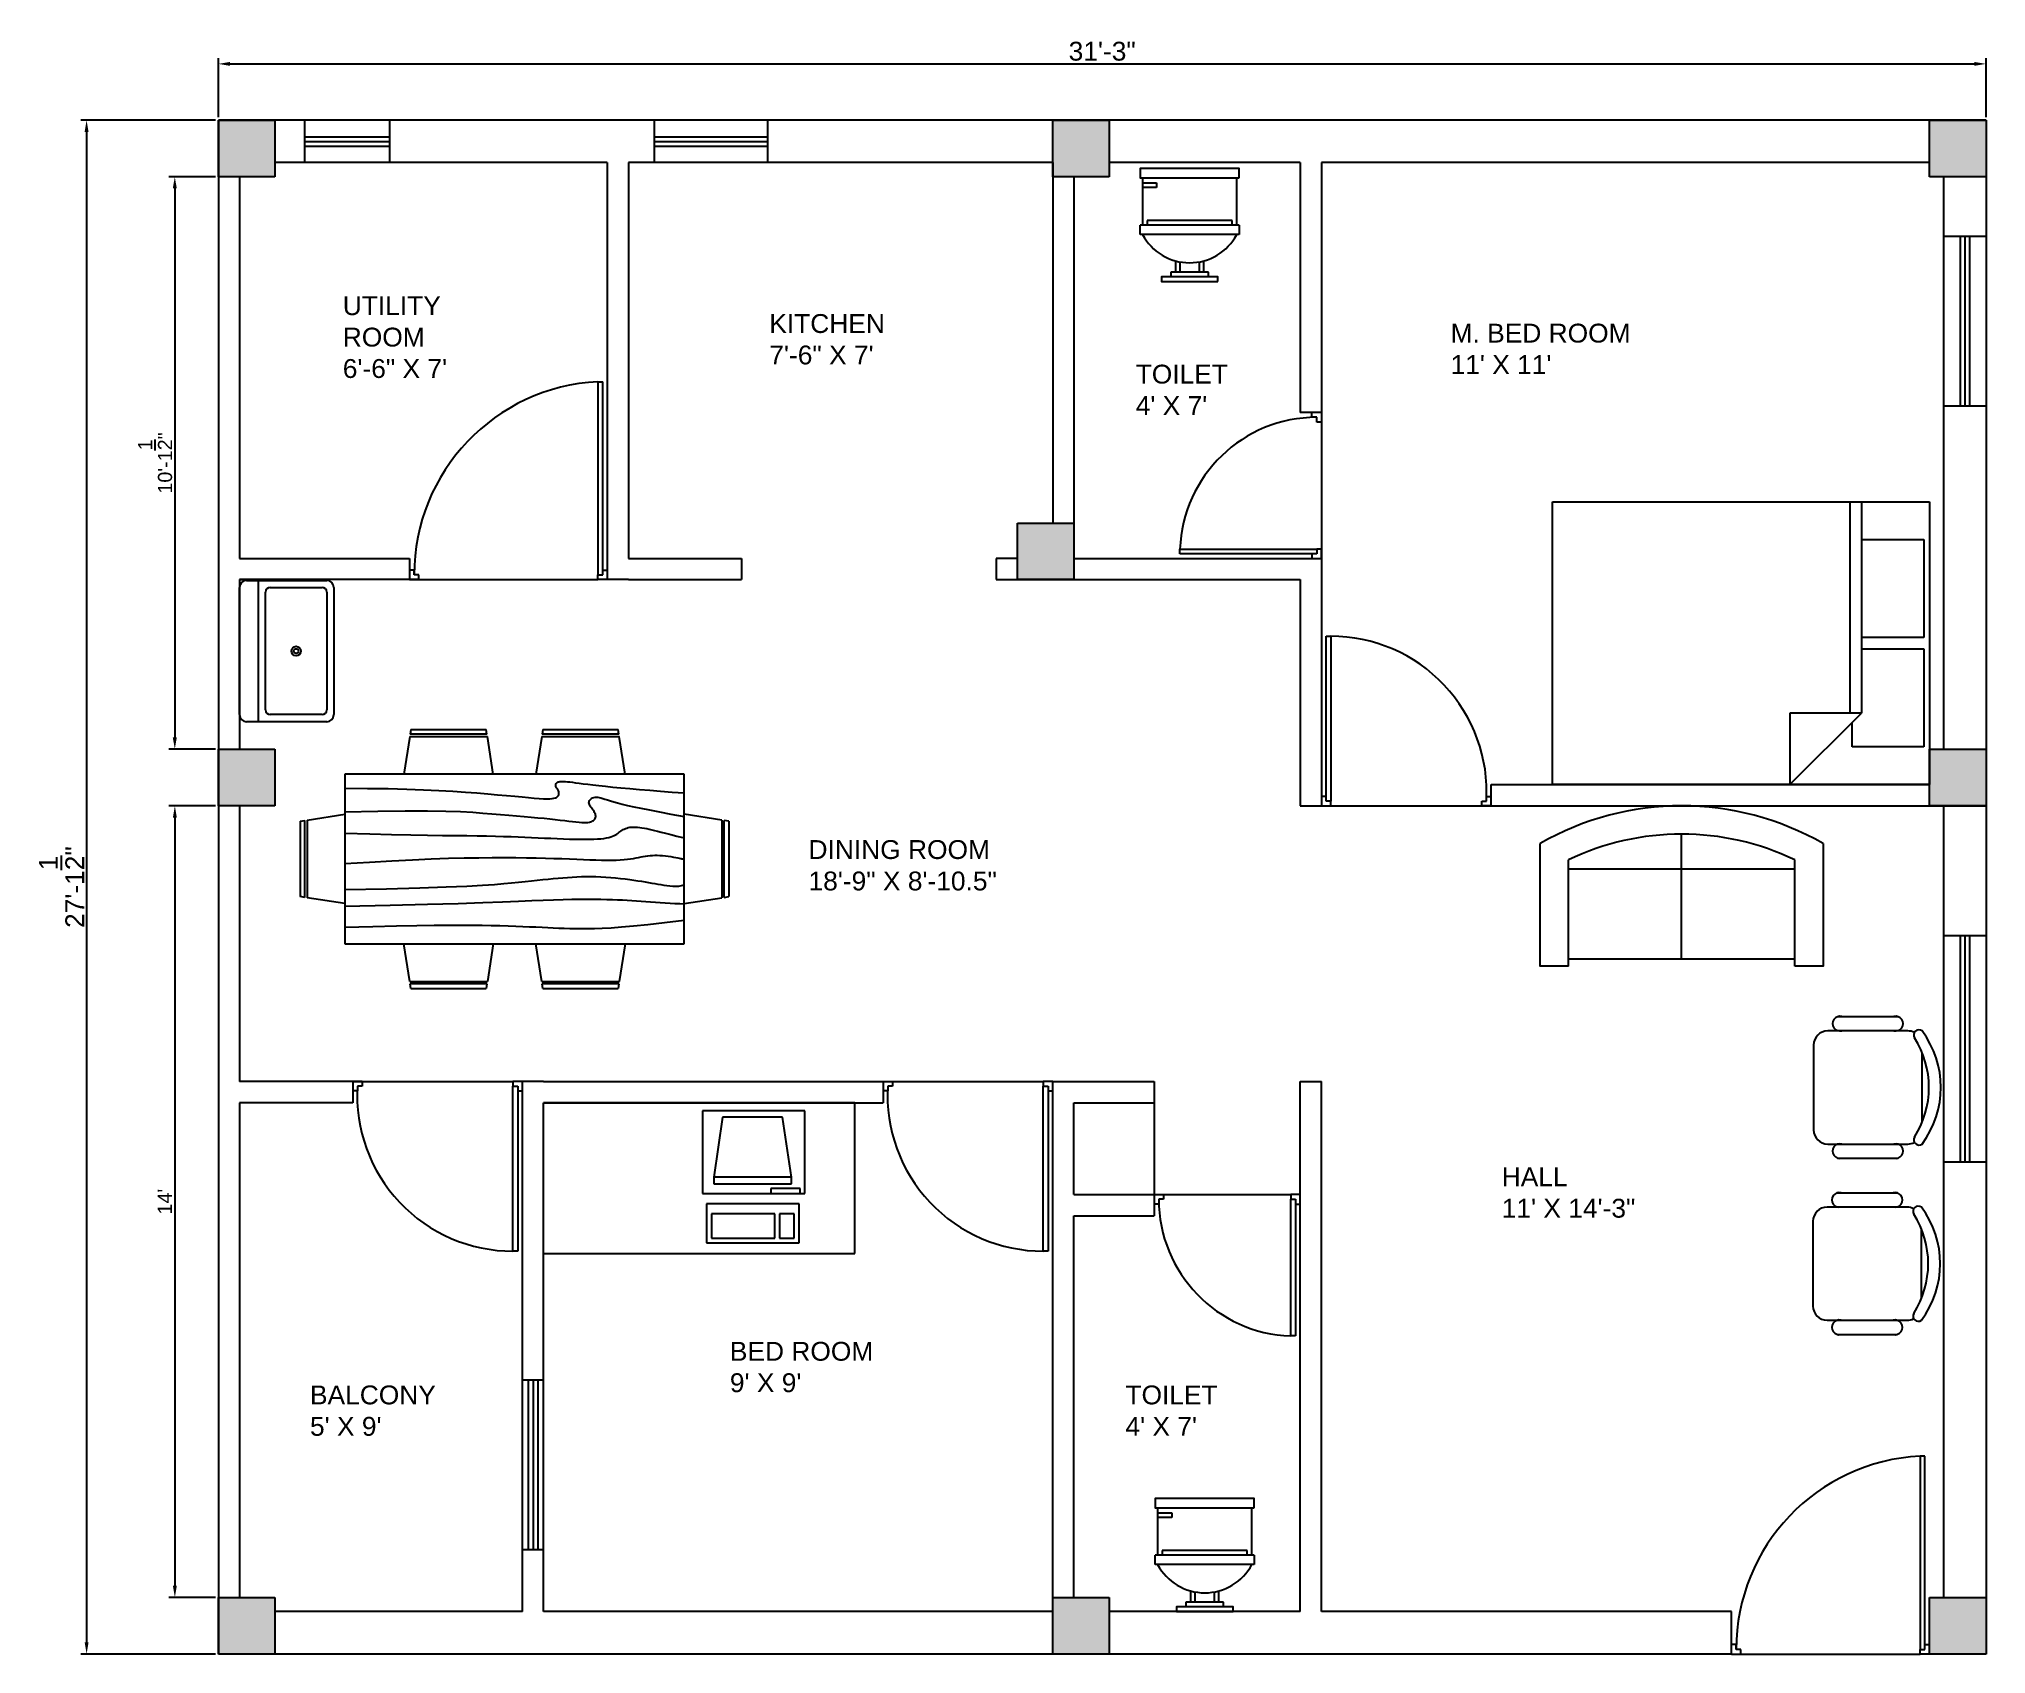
# Model space of a CAD drawing. Header units: inches. Extents: x 1681 to 2094, y 1938 to 2281.
import ezdxf

# ---------------------------------------------------------------- set-up
doc = ezdxf.new("R2010")
doc.units = ezdxf.units.IN
doc.layers.add('doors', color=15, linetype='Continuous')
doc.layers.add('windows', color=140, linetype='Continuous')
doc.styles.get("Standard").update_dxf_attribs({"font": 'arial.ttf'})
doc.dimstyles.new('ISO-25', dxfattribs={"dimtxt": 2.5, "dimasz": 2.5, "dimexe": 1.25, "dimexo": 0.625, "dimtad": 1, "dimlunit": 4, "dimtxsty": 'Standard', "dimcen": 2.5, "dimadec": 0, "dimazin": 0, "dimtfac": 1, "dimtmove": 0, "dimatfit": 3, "dimfxl": 1, "dimarcsym": 0})

# ---------------------------------------------------------------- blocks, each defined once
blk = doc.blocks.new('*D3')
at = {"color": 0, "lineweight": -2, "transparency": 16777216}
for p, q in [((1718.81, 2263.51), (1690.23, 2263.51)), ((1691.48, 2261.01), (1691.48, 1940.51)), ((1718.81, 1938.01), (1690.23, 1938.01))]:
    blk.add_line(p, q, dxfattribs=at)
at = {"color": 0, "transparency": 16777216}
for points in [[(1691.06, 2261.01), (1691.89, 2261.01), (1691.48, 2263.51)], [(1691.06, 1940.51), (1691.89, 1940.51), (1691.48, 1938.01)]]:
    blk.add_solid(points, dxfattribs=at)
at = {"layer": 'Defpoints', "color": 0, "transparency": 16777216}
for p in [(1719.43, 2263.51), (1691.48, 1938.01), (1719.43, 1938.01)]:
    blk.add_point(p, dxfattribs=at)
at = {"color": 0, "transparency": 16777216, "insert": (1686.17, 2100.76), "char_height": 4, "attachment_point": 5, "rotation": 90}
blk.add_mtext('27\'-1{\\H1x;\\S1/2;}"', dxfattribs=at)
blk = doc.blocks.new('*D4')
at = {"color": 0, "lineweight": -2, "transparency": 16777216}
for p, q in [((1719.43, 2264.13), (1719.43, 2276.7)), ((2094.43, 2264.13), (2094.43, 2276.7)), ((1721.93, 2275.45), (2091.93, 2275.45))]:
    blk.add_line(p, q, dxfattribs=at)
at = {"color": 0, "transparency": 16777216}
for points in [[(1721.93, 2275.87), (1721.93, 2275.04), (1719.43, 2275.45)], [(2091.93, 2275.87), (2091.93, 2275.04), (2094.43, 2275.45)]]:
    blk.add_solid(points, dxfattribs=at)
at = {"layer": 'Defpoints', "color": 0, "transparency": 16777216}
for p in [(2094.43, 2275.45), (1719.43, 2263.51), (2094.43, 2263.51)]:
    blk.add_point(p, dxfattribs=at)
at = {"color": 0, "transparency": 16777216, "insert": (1906.93, 2278.12), "char_height": 4, "attachment_point": 5}
blk.add_mtext('31\'-3"', dxfattribs=at)
blk = doc.blocks.new('*D9')
at = {"color": 0, "lineweight": -2, "transparency": 16777216}
for p, q in [((1718.81, 2251.51), (1708.94, 2251.51)), ((1710.19, 2249.01), (1710.19, 2132.51)), ((1718.81, 2130.01), (1708.94, 2130.01))]:
    blk.add_line(p, q, dxfattribs=at)
at = {"color": 0, "transparency": 16777216}
for points in [[(1709.77, 2249.01), (1710.61, 2249.01), (1710.19, 2251.51)], [(1709.77, 2132.51), (1710.61, 2132.51), (1710.19, 2130.01)]]:
    blk.add_solid(points, dxfattribs=at)
at = {"layer": 'Defpoints', "color": 0, "transparency": 16777216}
for p in [(1719.43, 2251.51), (1710.19, 2130.01), (1719.43, 2130.01)]:
    blk.add_point(p, dxfattribs=at)
at = {"color": 0, "transparency": 16777216, "insert": (1706.03, 2190.76), "char_height": 3, "attachment_point": 5, "rotation": 90}
blk.add_mtext('10\'-1{\\H1x;\\S1/2;}"', dxfattribs=at)
blk = doc.blocks.new('*D10')
at = {"color": 0, "lineweight": -2, "transparency": 16777216}
for p, q in [((1718.81, 2118.01), (1708.95, 2118.01)), ((1710.2, 2115.51), (1710.2, 1952.51)), ((1718.81, 1950.01), (1708.95, 1950.01))]:
    blk.add_line(p, q, dxfattribs=at)
at = {"color": 0, "transparency": 16777216}
for points in [[(1709.79, 2115.51), (1710.62, 2115.51), (1710.2, 2118.01)], [(1709.79, 1952.51), (1710.62, 1952.51), (1710.2, 1950.01)]]:
    blk.add_solid(points, dxfattribs=at)
at = {"layer": 'Defpoints', "color": 0, "transparency": 16777216}
for p in [(1719.43, 2118.01), (1710.2, 1950.01), (1719.43, 1950.01)]:
    blk.add_point(p, dxfattribs=at)
at = {"color": 0, "transparency": 16777216, "insert": (1708.07, 2034.01), "char_height": 3, "attachment_point": 5, "rotation": 90}
blk.add_mtext("14'", dxfattribs=at)
blk = doc.blocks.new('*U12')
for p, q in [((-10, 22), (-10, 12)), ((-10, 21), (-7, 21)), ((-7, 21), (-7, 20)), ((10, 12), (10, 22)), ((-7, 20), (-10, 20)), ((9, 13), (-9, 13)), ((-9, 13), (-9, 12)), ((9, 12), (9, 13)), ((10.5, 12), (-10.5, 12)), ((-10.5, 10), (-10.5, 12)), ((10.5, 10), (-10.5, 10)), ((10.5, 12), (10.5, 10)), ((-3, 4.4065), (-3, 2)), ((-2, 2), (-2, 4.1658)), ((2, 4.1658), (2, 2)), ((3, 2), (3, 4.4065)), ((4, 2), (-4, 2)), ((-4, 2), (-4, 1)), ((4, 1), (4, 2))]:
    blk.add_line(p, q)
for points in [[(10.5, 22), (10.5, 24), (-10.5, 24), (-10.5, 22)], [(6, 0), (6, 1), (-6, 1), (-6, 0)]]:
    blk.add_lwpolyline(points, close=True)
blk.add_arc((0, 15.3333), 11.3333, 208.0725, 331.9275)
blk = doc.blocks.new('CHAIR7')
for p, q in [((5.12, 15.04), (17.88, 15.04)), ((0, 9), (0, -9)), ((20, 12), (3, 12)), ((23, -7.44), (23, 7.44)), ((3, -12), (20, -12)), ((5.12, -15), (17.88, -15))]:
    blk.add_line(p, q)
for centre, radius, start, end in [((5.56, 13.54), 1.56, 73.7398, 286.2602), ((17.44, 13.54), 1.56, 253.7398, 106.2602), ((3, 9), 3, 90, 180), ((20, 9), 3, 62.4156, 90), ((22.34, 11.12), 1.1, 53.3099, 212.0274), ((4.82, 0), 19.64, 327.5758, 32.4242), ((7, 0), 20, 323.1301, 36.8699), ((3, -9), 3, 180, 270), ((5.56, -13.5), 1.56, 73.7398, 286.2602), ((17.44, -13.5), 1.56, 253.7398, 106.2602), ((20, -9), 3, 270, 297.5844), ((22.34, -11.12), 1.1, 147.9726, 306.6901)]:
    blk.add_arc(centre, radius, start, end)
blk = doc.blocks.new('RECTANG')
for p, q in [((1, 1), (0, 1)), ((0, 1), (0, 0)), ((1, 0), (1, 1)), ((0, 0), (1, 0))]:
    blk.add_line(p, q)
blk = doc.blocks.new('IBMAT', base_point=(61, 306))
for p, q in [((75, 307), (75, 306)), ((81, 307), (75, 307)), ((81, 306), (81, 307))]:
    blk.add_line(p, q)
at = {"xscale": 21, "yscale": 17, "zscale": 21}
blk.add_blockref('RECTANG', (61, 306), dxfattribs=at)
blk = doc.blocks.new('KEYBOARD', base_point=(60, 294))
for p, xscale, yscale, zscale in [((60, 294), 19, 8, 19), ((61, 295), 13, 5, 13), ((75, 295), 3, 5, 3)]:
    blk.add_blockref('RECTANG', p, dxfattribs=dict(xscale=xscale, yscale=yscale, zscale=zscale))
blk = doc.blocks.new('COMPUTER')
for p, q in [((-6.64, 16.23), (-8.5, 3.5)), ((6.08, 16.23), (-6.64, 16.23)), ((8, 3.5), (6.08, 16.23)), ((-8.5, 3.5), (-8.5, 2.04)), ((8, 3.5), (-8.5, 3.5)), ((-8.5, 2.04), (8, 2.04)), ((8, 2.04), (8, 3.5))]:
    blk.add_line(p, q)
at = {"xscale": 1.033846153846154, "yscale": 1.033846153846154, "zscale": 1.033846153846154}
for name, p in [('IBMAT', (-10.86, 0)), ('KEYBOARD', (-10.05, -10.5))]:
    blk.add_blockref(name, p, dxfattribs=at)
blk = doc.blocks.new('Bed - Queen')
at = {"linetype": 'Continuous'}
for p, q in [((0, -80.00003), (0, 0)), ((0, 0), (59.99999, 0)), ((59.99999, 0), (59.99999, -80.00003)), ((7.99999, -1.2), (28.79998, -1.2)), ((7.99999, -14.4), (7.99999, -1.2)), ((28.79998, -1.2), (28.79998, -14.4)), ((31.19999, -1.2), (51.99999, -1.2)), ((31.19999, -14.4), (31.19999, -1.2)), ((51.99999, -1.2), (51.99999, -16.4)), ((0, -14.4), (44.8, -14.4)), ((59.99999, -29.6), (44.8, -14.4)), ((44.8, -14.4), (44.8, -29.6)), ((51.99999, -16.4), (46.79936, -16.4)), ((44.8, -16.8), (0, -16.8)), ((44.8, -29.6), (59.99999, -29.6)), ((59.99999, -80.00003), (0, -80.00003))]:
    blk.add_line(p, q, dxfattribs=at)
blk = doc.blocks.new('Sofa - Roundback Loveseat 5 ft.')
at = {"linetype": 'Continuous'}
for p, q in [((0, -32.44198), (0, -5.99998)), ((-24, -33.99998), (-24, -11.46958)), ((24.00004, -33.99998), (24.00004, -11.46958)), ((-23.9998, -13.38178), (23.99986, -13.38178)), ((-24, -32.44198), (24.00004, -32.44198))]:
    blk.add_line(p, q, dxfattribs=at)
for points in [[(-24, -33.99998), (-30, -33.99998), (-30, -7.99998)], [(30.00004, -7.99998), (30.00004, -33.99998), (24.00004, -33.99998)]]:
    blk.add_lwpolyline(points, dxfattribs=at)
for centre, radius, start, end in [((0, -60.24998), 60.24998, 60.13715, 119.8628), ((0, -61.38438), 55.38444, 64.32083, 115.6792)]:
    blk.add_arc(centre, radius, start, end, dxfattribs=at)
blk = doc.blocks.new('Dining Set - 36 x 72 in.')
at = {"linetype": 'Continuous'}
for p, q in [((-22.2343, 26.00059), (-23.4847, 17.99762)), ((-22.2304, 26), (-5.7608, 26)), ((-22, 27.5), (-22.1562, 26.50042)), ((-5.8416, 26.5), (-22.1534, 26.5)), ((-22, 27.5), (-6, 27.5)), ((-5.8437, 26.49966), (-6, 27.5)), ((-4.5152, 17.99762), (-5.7655, 25.99926)), ((5.7657, 26.00059), (4.5153, 17.99762)), ((5.7696, 26), (22.2392, 26)), ((6, 27.5), (5.8438, 26.50042)), ((22.1584, 26.5), (5.8466, 26.5)), ((6, 27.5), (22, 27.5)), ((22.1563, 26.49966), (22, 27.5)), ((23.4848, 17.99762), (22.2345, 25.99926)), ((36, 18), (-36, 18)), ((-36, 18), (-36, -18)), ((36, -18), (36, 18)), ((-44.0006, 8.23428), (-35.9976, 9.48474)), ((44.0006, 8.23428), (35.9976, 9.48474)), ((-45.5, 8), (-44.5004, 8.15617)), ((-45.5, 8), (-45.5, -8)), ((-44.5, -8.15843), (-44.5, 8.15338)), ((-44, 8.23041), (-44, -8.23915)), ((44, 8.23041), (44, -8.23915)), ((44.5, -8.15843), (44.5, 8.15338)), ((45.5, 8), (44.5005, 8.15617)), ((45.5, 8), (45.5, -8)), ((-44.4997, -8.15631), (-45.5, -8)), ((-35.9976, -9.48476), (-43.9993, -8.2345)), ((35.9976, -9.48476), (43.9993, -8.2345)), ((44.4997, -8.15631), (45.5, -8)), ((-36, -18), (36, -18)), ((-22.2343, -26.0006), (-23.4847, -17.99762)), ((-4.5152, -17.99762), (-5.7655, -25.99928)), ((5.7657, -26.0006), (4.5153, -17.99762)), ((23.4848, -17.99762), (22.2345, -25.99928)), ((-22.2304, -26), (-5.7608, -26)), ((-22, -27.5), (-22.1562, -26.50044)), ((-5.8416, -26.5), (-22.1534, -26.5)), ((-22, -27.5), (-6, -27.5)), ((-5.8437, -26.49967), (-6, -27.5)), ((5.7696, -26), (22.2392, -26)), ((6, -27.5), (5.8438, -26.50044)), ((22.1584, -26.5), (5.8466, -26.5)), ((6, -27.5), (22, -27.5)), ((22.1563, -26.49967), (22, -27.5))]:
    blk.add_line(p, q, dxfattribs=at)
for points in [[(-36, 15), (-31.1772, 14.97754), (-26.8079, 14.91406), (-22.8538, 14.81543), (-19.276, 14.6875), (-16.0362, 14.53613), (-13.0957, 14.36718), (-10.4159, 14.18652), (-7.9583, 14), (-5.6904, 13.81315), (-3.6035, 13.63021), (-1.6954, 13.45508), (0.0365, 13.29166), (1.5945, 13.14388), (2.9811, 13.01562), (4.1988, 12.9108), (5.25, 12.83333), (6.1393, 12.78613), (6.8802, 12.76823), (7.4883, 12.77767), (7.9792, 12.8125), (8.3685, 12.87077), (8.6719, 12.95052), (8.9049, 13.0498), (9.0833, 13.16666), (9.2205, 13.29899), (9.3216, 13.44401), (9.3895, 13.59879), (9.4271, 13.76041), (9.4373, 13.92594), (9.4232, 14.09245), (9.3875, 14.257), (9.3333, 14.41666), (9.2638, 14.56917), (9.1836, 14.71484), (9.0975, 14.85465), (9.0104, 14.98958), (8.9272, 15.1206), (8.8529, 15.2487), (8.7922, 15.37483), (8.75, 15.5), (8.7305, 15.62467), (8.7344, 15.74739), (8.7617, 15.86621), (8.8125, 15.97916), (8.8867, 16.08431), (8.9844, 16.17968), (9.1055, 16.26334), (9.25, 16.33333), (9.4189, 16.38802), (9.6172, 16.42708), (9.8506, 16.45052), (10.125, 16.45833), (10.4463, 16.45052), (10.8203, 16.42708), (11.2529, 16.38802), (11.75, 16.33333), (12.3184, 16.26318), (12.9694, 16.17838), (13.7151, 16.07991), (14.5677, 15.96875), (15.5395, 15.84586), (16.6426, 15.71224), (17.8893, 15.56884), (19.2917, 15.41666), (20.859, 15.25667), (22.5879, 15.08984), (24.4721, 14.91715), (26.5052, 14.73958), (28.6809, 14.5581), (30.9929, 14.3737), (33.4347, 14.18733), (36, 14)], [(-36, 10), (-28.9766, 10.14274), (-23.1725, 10.20442), (-18.4241, 10.19775), (-14.5677, 10.13541), (-11.4399, 10.03011), (-8.877, 9.89453), (-6.7154, 9.74137), (-4.7917, 9.58333), (-2.9698, 9.43082), (-1.2246, 9.28515), (0.4415, 9.14534), (2.026, 9.01041), (3.5266, 8.87939), (4.9408, 8.7513), (6.266, 8.62516), (7.5, 8.5), (8.6411, 8.37549), (9.6914, 8.2539), (10.6538, 8.13818), (11.5312, 8.03125), (12.3267, 7.93603), (13.043, 7.85547), (13.6831, 7.79248), (14.25, 7.75), (14.7471, 7.7303), (15.1797, 7.73307), (15.5537, 7.75732), (15.875, 7.80208), (16.1494, 7.86637), (16.3828, 7.94922), (16.5811, 8.04964), (16.75, 8.16666), (16.8944, 8.29915), (17.0143, 8.44531), (17.1089, 8.60319), (17.1771, 8.77083), (17.218, 8.94629), (17.2305, 9.1276), (17.2137, 9.31282), (17.1667, 9.5), (17.0895, 9.6875), (16.987, 9.875), (16.8649, 10.0625), (16.7292, 10.25), (16.5856, 10.4375), (16.4401, 10.625), (16.2985, 10.8125), (16.1667, 11), (16.05, 11.18733), (15.9518, 11.3737), (15.8752, 11.5581), (15.8229, 11.73958), (15.798, 11.91715), (15.8034, 12.08984), (15.842, 12.25667), (15.9167, 12.41666), (16.0295, 12.56836), (16.1784, 12.70833), (16.3605, 12.83268), (16.5729, 12.9375), (16.8127, 13.01888), (17.0768, 13.07291), (17.3625, 13.0957), (17.6667, 13.08333), (17.9894, 13.03312), (18.3418, 12.94726), (18.7382, 12.82918), (19.1927, 12.68229), (19.7195, 12.51001), (20.3327, 12.31575), (21.0465, 12.10294), (21.875, 11.875), (22.8357, 11.63354), (23.959, 11.37304), (25.2786, 11.08618), (26.8282, 10.76562), (28.6414, 10.40405), (30.752, 9.99414), (33.1936, 9.52856), (36, 9)], [(-36, 5.5), (-30.7157, 5.3348), (-26.069, 5.20963), (-21.9946, 5.11767), (-18.4271, 5.05208), (-15.3009, 5.00602), (-12.5508, 4.97265), (-10.1112, 4.94515), (-7.9167, 4.91666), (-5.909, 4.88167), (-4.0586, 4.83984), (-2.3429, 4.79215), (-0.7396, 4.73958), (0.7739, 4.6831), (2.22, 4.6237), (3.6213, 4.56233), (5, 4.5), (6.373, 4.43782), (7.7344, 4.3776), (9.0723, 4.32129), (10.375, 4.27083), (11.6309, 4.22819), (12.8281, 4.19531), (13.9551, 4.17415), (15, 4.16666), (15.954, 4.17448), (16.819, 4.19791), (17.6001, 4.23698), (18.3021, 4.29166), (18.9299, 4.36198), (19.4883, 4.44791), (19.9823, 4.54948), (20.4167, 4.66666), (20.7969, 4.79899), (21.1302, 4.94401), (21.4245, 5.09879), (21.6875, 5.26041), (21.9271, 5.42594), (22.1511, 5.59245), (22.3672, 5.757), (22.5834, 5.91666), (22.8065, 6.06868), (23.0404, 6.21093), (23.2879, 6.34147), (23.5521, 6.45833), (23.8358, 6.55957), (24.142, 6.64323), (24.4735, 6.70735), (24.8334, 6.75), (25.2235, 6.76969), (25.642, 6.76692), (26.0858, 6.74267), (26.5521, 6.69791), (27.0379, 6.63362), (27.5404, 6.55078), (28.0565, 6.45036), (28.5834, 6.33333), (29.1242, 6.19987), (29.7071, 6.04687), (30.3661, 5.87044), (31.1354, 5.66666), (32.0493, 5.43164), (33.142, 5.16146), (34.4475, 4.85221), (36, 4.5)], [(-36, -1), (-30.7915, -0.6591), (-26.0195, -0.38216), (-21.6519, -0.16284), (-17.6563, 0.00521), (-14.0005, 0.12833), (-10.6523, 0.21289), (-7.5796, 0.26522), (-4.75, 0.29166), (-2.134, 0.29793), (0.2878, 0.28711), (2.5317, 0.26163), (4.6146, 0.22396), (6.5529, 0.17651), (8.3633, 0.12174), (10.0623, 0.06209), (11.6667, 0), (13.1899, -0.06201), (14.6341, -0.1211), (15.9982, -0.17432), (17.2813, -0.21875), (18.4823, -0.25147), (19.6003, -0.26953), (20.6343, -0.27002), (21.5834, -0.25), (22.4481, -0.20768), (23.2357, -0.14584), (23.9549, -0.06836), (24.6146, 0.02083), (25.2235, 0.11784), (25.7904, 0.21875), (26.3241, 0.31966), (26.8334, 0.41666), (27.3265, 0.50618), (27.8099, 0.58593), (28.2894, 0.65397), (28.7709, 0.70833), (29.2601, 0.74707), (29.763, 0.76823), (30.2855, 0.76985), (30.8334, 0.75), (31.4088, 0.70784), (31.9994, 0.64713), (32.589, 0.57275), (33.1615, 0.48958), (33.7008, 0.4025), (34.1908, 0.3164), (34.6153, 0.23616), (34.9584, 0.16666), (35.2099, 0.11165), (35.3848, 0.07031), (35.504, 0.04069), (35.5886, 0.02083), (35.6594, 0.00879), (35.7377, 0.0026), (35.8442, 0.00032), (36, 0)], [(-36, -6.5), (-27.1843, -6.31267), (-20.084, -6.1263), (-14.469, -5.9419), (-10.1094, -5.76042), (-6.7752, -5.58285), (-4.2363, -5.41016), (-2.2629, -5.24333), (-0.625, -5.08334), (0.8708, -4.93099), (2.2715, -4.78646), (3.5872, -4.64974), (4.8281, -4.52084), (6.0046, -4.39974), (7.127, -4.28646), (8.2053, -4.18099), (9.25, -4.08334), (10.2705, -3.99382), (11.2734, -3.91407), (12.2647, -3.84603), (13.25, -3.79167), (14.2354, -3.75293), (15.2266, -3.73177), (16.2295, -3.73015), (17.25, -3.75), (18.2912, -3.79248), (19.3451, -3.85547), (20.4009, -3.93604), (21.4479, -4.03125), (22.4754, -4.13819), (23.4727, -4.25391), (24.4289, -4.37549), (25.3334, -4.5), (26.1785, -4.62492), (26.9694, -4.74935), (27.7145, -4.87281), (28.4219, -4.99479), (29.1, -5.11483), (29.7572, -5.23242), (30.4016, -5.34709), (31.0417, -5.45834), (31.6837, -5.56437), (32.3262, -5.65821), (32.9658, -5.73153), (33.599, -5.77604), (34.2224, -5.78345), (34.8327, -5.74545), (35.4264, -5.65373), (36, -5.5)], [(-36, -10), (-26.4022, -9.81299), (-18.4675, -9.62891), (-11.9839, -9.45069), (-6.7396, -9.28125), (-2.5226, -9.12354), (0.8789, -8.98047), (3.6769, -8.85498), (6.0833, -8.75), (8.2767, -8.66765), (10.3021, -8.60677), (12.1712, -8.56543), (13.8958, -8.54167), (15.4876, -8.53353), (16.9583, -8.53907), (18.3197, -8.55632), (19.5834, -8.58334), (20.7616, -8.61841), (21.8685, -8.66081), (22.9188, -8.71004), (23.9271, -8.76563), (24.9081, -8.82707), (25.8763, -8.89388), (26.8465, -8.96558), (27.8334, -9.04167), (28.8474, -9.12118), (29.8828, -9.20117), (30.93, -9.27824), (31.9792, -9.34896), (33.0205, -9.40991), (34.0443, -9.45768), (35.0407, -9.48885), (36, -9.5)], [(-36, -14.5), (-30.0881, -14.33513), (-25.0332, -14.21224), (-20.7312, -14.12647), (-17.0781, -14.07292), (-13.97, -14.04671), (-11.3027, -14.04297), (-8.9724, -14.05681), (-6.875, -14.08334), (-4.9224, -14.11833), (-3.0905, -14.16016), (-1.3709, -14.20785), (0.2448, -14.26042), (1.7647, -14.3169), (3.1973, -14.3763), (4.5507, -14.43767), (5.8333, -14.5), (7.0554, -14.5621), (8.235, -14.62175), (9.3922, -14.67652), (10.5469, -14.72396), (11.7192, -14.76164), (12.929, -14.78711), (14.1965, -14.79794), (15.5417, -14.79167), (16.9933, -14.76424), (18.6152, -14.70508), (20.4804, -14.60197), (22.6615, -14.44271), (25.2312, -14.21509), (28.2624, -13.9069), (31.8277, -13.50594), (36, -13)]]:
    blk.add_lwpolyline(points, dxfattribs=at)
blk = doc.blocks.new('Sink-single - 30 in top')
blk.add_line((-15, -3.999996), (15, -3.999996))
for points in [[(-13.5, 0), (13.5, 0)], [(-15, -18.499996), (-15, -1.5)], [(15, -1.5), (15, -18.499996)], [(-13.5, -17.499996), (-13.5, -6.499996)], [(-12.5, -5.499996), (12.5, -5.499996)], [(13.5, -6.499996), (13.5, -17.499996)], [(13.5, -19.999996), (-13.5, -19.999996)], [(12.5, -18.499996), (-12.5, -18.499996)]]:
    blk.add_lwpolyline(points)
for radius in [1, 0.5]:
    blk.add_circle((0, -11.999996), radius)
for centre, radius, start, end in [((-13.5, -1.5), 1.5, 90, 180), ((13.5, -1.5), 1.5, 0, 90), ((-12.5, -6.499996), 1, 90, 180), ((12.5, -6.499996), 1, 0, 90), ((-13.5, -18.499996), 1.5, 180, 270), ((-12.5, -17.499996), 1, 180, 270), ((12.5, -17.499996), 1, 270, 0), ((13.5, -18.499996), 1.5, 270, 0)]:
    blk.add_arc(centre, radius, start, end)

msp = doc.modelspace()

# ---------------------------------------------------------------- hatches: boundary and pattern name
h = msp.add_hatch(color=256)
h.dxf.hatch_style = 1
h.paths.add_polyline_path([(1731.434, 2263.505), (1719.434, 2263.505), (1719.434, 2251.505), (1731.434, 2251.505)])
h.paths.add_polyline_path([(1908.434, 2263.505), (1896.434, 2263.505), (1896.434, 2251.505), (1908.434, 2251.505)])
h = msp.add_hatch(color=256)
h.dxf.hatch_style = 1
h.paths.add_polyline_path([(2094.434, 2263.505), (2082.434, 2263.505), (2082.434, 2251.505), (2094.434, 2251.505)])
h.paths.add_polyline_path([(2094.434, 2130.005), (2082.434, 2130.005), (2082.434, 2118.005), (2094.434, 2118.005)])
h.paths.add_polyline_path([(2094.434, 1950.005), (2082.434, 1950.005), (2082.434, 1938.005), (2094.434, 1938.005)])
h.paths.add_polyline_path([(1908.434, 1950.005), (1896.434, 1950.005), (1896.434, 1938.005), (1908.434, 1938.005)])
h.paths.add_polyline_path([(1731.434, 1950.005), (1719.434, 1950.005), (1719.434, 1938.005), (1731.434, 1938.005)])
h.paths.add_polyline_path([(1731.434, 2130.005), (1719.434, 2130.005), (1719.434, 2118.005), (1731.434, 2118.005)])
h = msp.add_hatch(color=256)
h.dxf.hatch_style = 1
h.paths.add_polyline_path([(1900.934, 2178.005), (1888.934, 2178.005), (1888.934, 2166.005), (1900.934, 2166.005), (1900.934, 2170.505)])

# ---------------------------------------------------------------- linework, layer by layer
for p, q in [((2094.434, 2263.505), (1719.434, 2263.505)), ((1719.434, 2263.505), (1719.434, 1938.005)), ((1719.434, 2263.505), (1731.434, 2263.505)), ((1719.434, 2251.505), (1719.434, 2263.505)), ((1731.434, 2263.505), (1731.434, 2251.505)), ((1896.434, 2263.505), (1908.434, 2263.505)), ((1896.434, 2251.505), (1896.434, 2263.505)), ((1908.434, 2263.505), (1908.434, 2251.505)), ((2082.434, 2263.505), (2094.434, 2263.505)), ((2082.434, 2251.505), (2082.434, 2263.505)), ((2094.434, 2263.505), (2094.434, 1938.005)), ((2094.434, 2263.505), (2094.434, 2251.505)), ((1731.434, 2251.505), (1719.434, 2251.505)), ((1723.934, 2251.505), (1723.934, 2170.505)), ((1801.934, 2254.505), (1731.434, 2254.505)), ((1801.934, 2254.505), (1801.934, 2170.505)), ((1896.434, 2254.505), (1806.434, 2254.505)), ((1806.434, 2254.505), (1806.434, 2170.505)), ((1896.434, 2254.505), (1806.434, 2254.505)), ((1896.434, 2254.505), (1896.434, 2178.005)), ((1908.434, 2251.505), (1896.434, 2251.505)), ((1900.934, 2251.505), (1900.934, 2170.505)), ((1948.934, 2254.505), (1908.434, 2254.505)), ((1948.934, 2254.505), (1908.434, 2254.505)), ((1948.934, 2254.505), (1948.934, 2201.449)), ((2082.434, 2254.505), (1953.434, 2254.505)), ((2082.434, 2254.505), (1953.434, 2254.505)), ((1953.434, 2254.505), (1953.434, 2199.449)), ((2094.434, 2251.505), (2082.434, 2251.505)), ((2085.434, 2251.505), (2085.434, 2130.005)), ((1953.434, 2201.449), (1948.934, 2201.449)), ((1888.934, 2178.005), (1900.934, 2178.005)), ((1888.934, 2166.005), (1888.934, 2178.005)), ((1900.934, 2178.005), (1900.934, 2166.005)), ((1723.934, 2170.505), (1759.959, 2170.505)), ((1759.959, 2170.505), (1759.959, 2166.005)), ((1801.934, 2170.505), (1801.934, 2166.005)), ((1806.434, 2170.505), (1830.434, 2170.505)), ((1830.434, 2170.505), (1830.434, 2166.005)), ((1888.934, 2170.505), (1884.434, 2170.505)), ((1884.434, 2170.505), (1884.434, 2166.005)), ((1900.934, 2170.505), (1948.934, 2170.505)), ((1900.934, 2170.505), (1900.934, 2166.005)), ((1948.934, 2170.505), (1953.434, 2170.505)), ((1953.434, 2172.449), (1953.434, 2122.505)), ((1723.934, 2166.005), (1723.934, 2130.005)), ((1761.959, 2166.005), (1723.934, 2166.005)), ((1723.934, 2166.005), (1740.934, 2166.005)), ((1806.434, 2166.005), (1799.959, 2166.005)), ((1806.434, 2166.005), (1830.434, 2166.005)), ((1884.434, 2166.005), (1900.934, 2166.005)), ((1900.934, 2166.005), (1888.934, 2166.005)), ((1900.934, 2166.005), (1948.934, 2166.005)), ((1948.934, 2166.005), (1948.934, 2118.005)), ((1719.434, 2130.005), (1731.434, 2130.005)), ((1719.434, 2118.005), (1719.434, 2130.005)), ((1731.434, 2130.005), (1731.434, 2118.005)), ((2082.434, 2130.005), (2094.434, 2130.005)), ((2082.434, 2118.005), (2082.434, 2130.005)), ((2094.434, 2130.005), (2094.434, 2118.005)), ((1953.434, 2122.505), (1953.434, 2118.005)), ((1989.434, 2118.005), (1989.434, 2122.505)), ((1989.434, 2122.505), (2082.434, 2122.505)), ((1731.434, 2118.005), (1719.434, 2118.005)), ((1723.934, 2118.005), (1723.934, 2059.505)), ((1948.934, 2118.005), (1953.434, 2118.005)), ((1987.434, 2118.005), (2085.434, 2118.005)), ((2094.434, 2118.005), (2082.434, 2118.005)), ((2085.434, 2118.005), (2085.434, 1950.005)), ((2085.434, 2118.005), (2094.434, 2118.005)), ((1749.934, 2059.505), (1723.934, 2059.505)), ((1747.934, 2059.505), (1747.934, 2055.005)), ((1748.934, 2058.505), (1748.934, 2057.505)), ((1783.934, 2055.005), (1783.934, 2059.505)), ((1788.434, 2059.505), (1783.934, 2059.505)), ((1788.434, 2059.505), (1860.434, 2059.505)), ((1860.434, 2059.505), (1860.434, 2055.005)), ((1896.434, 2059.505), (1917.934, 2059.505)), ((1896.434, 2031.005), (1896.434, 2059.505)), ((1917.934, 2059.505), (1917.934, 2055.005)), ((1948.934, 1947.005), (1948.934, 2059.505)), ((1948.934, 2059.505), (1953.434, 2059.505)), ((1953.434, 1947.005), (1953.434, 2059.505)), ((1747.934, 2055.005), (1723.934, 2055.005)), ((1723.934, 2055.005), (1723.934, 1950.005)), ((1783.934, 1947.005), (1783.934, 2055.005)), ((1788.434, 1947.005), (1788.434, 2055.005)), ((1788.434, 2055.005), (1860.434, 2055.005)), ((1854.434, 2055.005), (1788.434, 2055.005)), ((1854.434, 2023.005), (1854.434, 2055.005)), ((1900.934, 2035.505), (1900.934, 2055.005)), ((1900.934, 2055.005), (1917.934, 2055.005)), ((1917.934, 2055.005), (1917.934, 2031.005)), ((1900.934, 2035.505), (1917.934, 2035.505)), ((1896.434, 1947.005), (1896.434, 2031.005)), ((1900.934, 1950.005), (1900.934, 2031.005)), ((1900.934, 2031.005), (1917.934, 2031.005)), ((1788.434, 2023.005), (1854.434, 2023.005)), ((1719.434, 1950.005), (1731.434, 1950.005)), ((1719.434, 1938.005), (1719.434, 1950.005)), ((1731.434, 1950.005), (1731.434, 1938.005)), ((1896.434, 1950.005), (1908.434, 1950.005)), ((1896.434, 1938.005), (1896.434, 1950.005)), ((1908.434, 1950.005), (1908.434, 1938.005)), ((2082.434, 1950.005), (2094.434, 1950.005)), ((2082.434, 1938.005), (2082.434, 1950.005)), ((2094.434, 1950.005), (2094.434, 1938.005)), ((1783.934, 1947.005), (1731.434, 1947.005)), ((1896.434, 1947.005), (1788.434, 1947.005)), ((1896.434, 1947.005), (1788.434, 1947.005)), ((1948.934, 1947.005), (1908.434, 1947.005)), ((1948.934, 1947.005), (1908.434, 1947.005)), ((2040.434, 1947.005), (1953.434, 1947.005)), ((2040.434, 1947.005), (1953.434, 1947.005)), ((2040.434, 1938.005), (2040.434, 1947.005)), ((2082.434, 1938.005), (2082.434, 1947.005)), ((2040.434, 1938.005), (1719.434, 1938.005)), ((1731.434, 1938.005), (1719.434, 1938.005)), ((1908.434, 1938.005), (1896.434, 1938.005)), ((2094.434, 1938.005), (2082.434, 1938.005)), ((2094.434, 1938.005), (2082.434, 1938.005))]:
    msp.add_line(p, q)
at = {"layer": 'doors'}
for p, q in [((1799.959, 2208.005), (1799.959, 2167.005)), ((1799.959, 2208.005), (1800.959, 2208.005)), ((1800.959, 2167.005), (1800.959, 2208.005)), ((1951.434, 2200.449), (1951.434, 2201.449)), ((1952.434, 2200.449), (1951.434, 2200.449)), ((1952.434, 2199.449), (1952.434, 2200.449)), ((1953.434, 2199.449), (1952.434, 2199.449)), ((1953.434, 2201.449), (1953.434, 2199.449)), ((1953.434, 2199.449), (1953.434, 2172.449)), ((1923.434, 2171.449), (1923.434, 2172.449)), ((1923.434, 2172.449), (1952.434, 2172.449)), ((1952.434, 2171.449), (1923.434, 2171.449)), ((1952.434, 2171.449), (1951.434, 2171.449)), ((1951.434, 2171.449), (1951.434, 2170.449)), ((1953.434, 2172.449), (1952.434, 2172.449)), ((1952.434, 2172.449), (1952.434, 2171.449)), ((1953.434, 2170.449), (1953.434, 2172.449)), ((1760.959, 2168.005), (1759.959, 2168.005)), ((1759.959, 2166.005), (1761.959, 2166.005)), ((1760.959, 2167.005), (1760.959, 2168.005)), ((1761.959, 2167.005), (1760.959, 2167.005)), ((1761.959, 2166.005), (1761.959, 2167.005)), ((1761.959, 2166.005), (1799.959, 2166.005)), ((1799.959, 2166.005), (1799.959, 2167.005)), ((1799.959, 2167.005), (1800.959, 2167.005)), ((1801.959, 2166.005), (1799.959, 2166.005)), ((1800.959, 2167.005), (1800.959, 2168.005)), ((1800.959, 2168.005), (1801.959, 2168.005)), ((1954.434, 2119.005), (1954.434, 2154.005)), ((1954.434, 2154.005), (1955.434, 2154.005)), ((1955.434, 2154.005), (1955.434, 2148.005)), ((1955.434, 2148.005), (1955.434, 2119.005)), ((1954.434, 2120.005), (1953.434, 2120.005)), ((1954.434, 2119.005), (1954.434, 2120.005)), ((1988.434, 2119.005), (1988.434, 2120.005)), ((1988.434, 2120.005), (1989.434, 2120.005)), ((1953.434, 2118.005), (1955.434, 2118.005)), ((1955.434, 2119.005), (1954.434, 2119.005)), ((1955.434, 2118.005), (1955.434, 2119.005)), ((1955.434, 2118.005), (1988.434, 2118.005)), ((1987.434, 2118.005), (1987.434, 2119.005)), ((1987.434, 2119.005), (1988.434, 2119.005)), ((1989.434, 2118.005), (1987.434, 2118.005)), ((1747.934, 2059.505), (1749.934, 2059.505)), ((1748.934, 2057.505), (1747.934, 2057.505)), ((1749.934, 2058.505), (1748.934, 2058.505)), ((1749.934, 2059.505), (1749.934, 2058.505)), ((1749.934, 2059.505), (1781.934, 2059.505)), ((1783.934, 2059.505), (1781.934, 2059.505)), ((1781.934, 2059.505), (1781.934, 2058.505)), ((1781.934, 2058.505), (1782.934, 2058.505)), ((1781.934, 2029.505), (1781.934, 2058.505)), ((1782.934, 2058.505), (1782.934, 2057.505)), ((1782.934, 2058.505), (1782.934, 2023.505)), ((1782.934, 2057.505), (1783.934, 2057.505)), ((1860.434, 2059.505), (1862.434, 2059.505)), ((1861.434, 2057.505), (1860.434, 2057.505)), ((1862.434, 2058.505), (1861.434, 2058.505)), ((1861.434, 2058.505), (1861.434, 2057.505)), ((1862.434, 2059.505), (1862.434, 2058.505)), ((1862.434, 2059.505), (1894.434, 2059.505)), ((1896.434, 2059.505), (1894.434, 2059.505)), ((1894.434, 2059.505), (1894.434, 2058.505)), ((1894.434, 2058.505), (1895.434, 2058.505)), ((1894.434, 2029.505), (1894.434, 2058.505)), ((1895.434, 2058.505), (1895.434, 2057.505)), ((1895.434, 2058.505), (1895.434, 2023.505)), ((1895.434, 2057.505), (1896.434, 2057.505)), ((1917.934, 2035.505), (1919.934, 2035.505)), ((1918.934, 2033.505), (1917.934, 2033.505)), ((1919.934, 2034.505), (1918.934, 2034.505)), ((1918.934, 2034.505), (1918.934, 2033.505)), ((1919.934, 2035.505), (1919.934, 2034.505)), ((1919.934, 2035.505), (1946.934, 2035.505)), ((1948.934, 2035.505), (1946.934, 2035.505)), ((1946.934, 2035.505), (1946.934, 2034.505)), ((1946.934, 2034.505), (1947.934, 2034.505)), ((1946.934, 2005.505), (1946.934, 2034.505)), ((1947.934, 2034.505), (1947.934, 2033.505)), ((1947.934, 2034.505), (1947.934, 2005.505)), ((1947.934, 2033.505), (1948.934, 2033.505)), ((1781.934, 2023.505), (1781.934, 2029.505)), ((1894.434, 2023.505), (1894.434, 2029.505)), ((1782.934, 2023.505), (1781.934, 2023.505)), ((1895.434, 2023.505), (1894.434, 2023.505)), ((1947.934, 2005.505), (1946.934, 2005.505)), ((2081.434, 1980.005), (2080.434, 1980.005)), ((2080.434, 1980.005), (2080.434, 1939.005)), ((2081.434, 1939.005), (2081.434, 1980.005)), ((2041.434, 1940.005), (2040.434, 1940.005)), ((2040.434, 1938.005), (2042.434, 1938.005)), ((2041.434, 1939.005), (2041.434, 1940.005)), ((2042.434, 1939.005), (2041.434, 1939.005)), ((2042.434, 1938.005), (2042.434, 1939.005)), ((2042.434, 1938.005), (2080.434, 1938.005)), ((2080.434, 1938.005), (2080.434, 1939.005)), ((2080.434, 1939.005), (2081.434, 1939.005)), ((2082.434, 1938.005), (2080.434, 1938.005)), ((2081.434, 1939.005), (2081.434, 1940.005)), ((2081.434, 1940.005), (2082.434, 1940.005))]:
    msp.add_line(p, q, dxfattribs=at)
for centre, radius, start, end in [((1802.01, 2167.005), 41.051, 92.86419, 180), ((1952.434, 2171.431), 29.018, 90, 177.98983), ((1955.434, 2120.948), 33.057, 356.63063, 90), ((1781.934, 2056.562), 33.057, 176.63063, 270), ((1894.434, 2056.562), 33.057, 176.63063, 270), ((1947.952, 2034.505), 29.018, 180, 267.98983), ((2082.486, 1939.005), 41.051, 92.86419, 180)]:
    msp.add_arc(centre, radius, start, end, dxfattribs=at)
at = {"layer": 'windows'}
for p, q in [((1737.711, 2263.505), (1737.711, 2254.505)), ((1737.711, 2260.005), (1755.711, 2260.005)), ((1755.711, 2263.505), (1755.711, 2254.505)), ((1811.895, 2263.505), (1811.895, 2254.505)), ((1811.895, 2260.005), (1835.895, 2260.005)), ((1835.895, 2263.505), (1835.895, 2254.505)), ((1737.711, 2259.005), (1755.711, 2259.005)), ((1737.711, 2258.005), (1755.711, 2258.005)), ((1811.895, 2259.005), (1835.895, 2259.005)), ((1811.895, 2258.005), (1835.895, 2258.005)), ((2085.434, 2238.924), (2094.434, 2238.924)), ((2088.934, 2238.924), (2088.934, 2202.924)), ((2089.934, 2238.924), (2089.934, 2202.924)), ((2090.934, 2238.924), (2090.934, 2202.924)), ((2085.434, 2202.924), (2094.434, 2202.924)), ((2085.434, 2090.485), (2094.434, 2090.485)), ((2088.934, 2090.485), (2088.934, 2042.485)), ((2089.934, 2090.485), (2089.934, 2042.485)), ((2090.934, 2090.485), (2090.934, 2042.485)), ((2085.434, 2042.485), (2094.434, 2042.485)), ((1783.934, 1996.195), (1788.434, 1996.195)), ((1785.184, 1996.195), (1785.184, 1960.195)), ((1786.184, 1996.195), (1786.184, 1960.195)), ((1787.184, 1996.195), (1787.184, 1960.195)), ((1787.184, 1996.195), (1787.184, 1960.195)), ((1787.184, 1996.195), (1787.184, 1960.195)), ((1783.934, 1960.195), (1788.434, 1960.195))]:
    msp.add_line(p, q, dxfattribs=at)

# ---------------------------------------------------------------- block references
for name, p in [('*U12', (1925.483, 2229.243)), ('Dining Set - 36 x 72 in.', (1782.257, 2106.739)), ('Sofa - Roundback Loveseat 5 ft.', (2029.846, 2118.005)), ('CHAIR7', (2057.856, 2058.245)), ('COMPUTER', (1833.027, 2035.742)), ('CHAIR7', (2057.707, 2020.84)), ('*U12', (1928.684, 1947.005))]:
    msp.add_blockref(name, p)
for name, p, rotation in [('Bed - Queen', (2082.434, 2182.505), 270), ('Sink-single - 30 in top', (1723.934, 2150.855), 90)]:
    msp.add_blockref(name, p, dxfattribs=dict(rotation=rotation))

# ---------------------------------------------------------------- texts
at = {"char_height": 4, "attachment_point": 1}
for s, width, insert in [('UTILITY ROOM\\P6\'-6" X 7\'', 33.49383, (1745.824, 2226.144)), ('KITCHEN\\P7\'-6" X 7\'', 35.12937, (1836.311, 2222.354)), ("M. BED ROOM\\P11' X 11'", 48.68959, (1980.839, 2220.316)), ("TOILET\\P4' X 7'", 25.56315, (1914.039, 2211.616)), ('DINING ROOM\\P18\'-9" X 8\'-10.5"', 44.27494, (1844.629, 2110.728)), ('HALL\\P11\' X 14\'-3"', 60.94731, (1991.691, 2041.285)), ("BED ROOM\\P9' X 9'", 46.33364, (1827.945, 2004.257)), ("BALCONY\\P5' X 9'", 31.47256, (1738.87, 1994.997)), ("TOILET\\P4' X 7'", 25.64073, (1911.862, 1994.997))]:
    msp.add_mtext_dynamic_manual_height_columns(s, width=width, gutter_width=12.5, heights=[0], dxfattribs=dict(at, insert=insert))

# ---------------------------------------------------------------- dimensions: what is measured, and where the dimension line sits
dim = msp.add_linear_dim(base=(2094.434, 2275.454), p1=(1719.434, 2263.505), p2=(2094.434, 2263.505), dimstyle='ISO-25', override={"dimtxt": 4})
dim.commit()
dim.dimension.update_dxf_attribs({"geometry": '*D4', "text_midpoint": (1906.934, 2275.454), "dimtype": 160})
dim = msp.add_linear_dim(base=(1691.476, 1938.005), p1=(1719.434, 2263.505), p2=(1719.434, 1938.005), angle=90, dimstyle='ISO-25', override={"dimtxt": 4})
dim.commit()
dim.dimension.update_dxf_attribs({"geometry": '*D3', "text_midpoint": (1691.476, 2100.755), "dimtype": 160})
for base, p1, p2, picture, middle in [((1710.191, 2130.005), (1719.434, 2251.505), (1719.434, 2130.005), '*D9', (1706.028, 2190.755)), ((1710.202, 1950.005), (1719.434, 2118.005), (1719.434, 1950.005), '*D10', (1708.071, 2034.005))]:
    dim = msp.add_linear_dim(base=base, p1=p1, p2=p2, angle=90, dimstyle='ISO-25', override={"dimtxt": 3})
    dim.commit()
    dim.dimension.update_dxf_attribs({"geometry": picture, "text_midpoint": middle})

doc.saveas('drawing.dxf')
